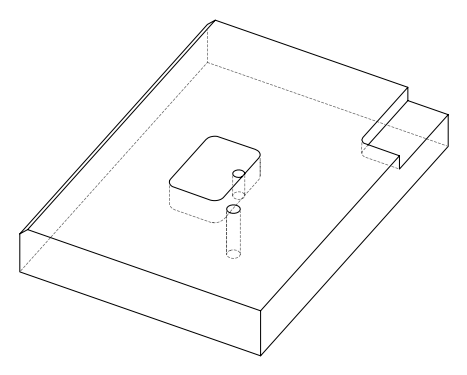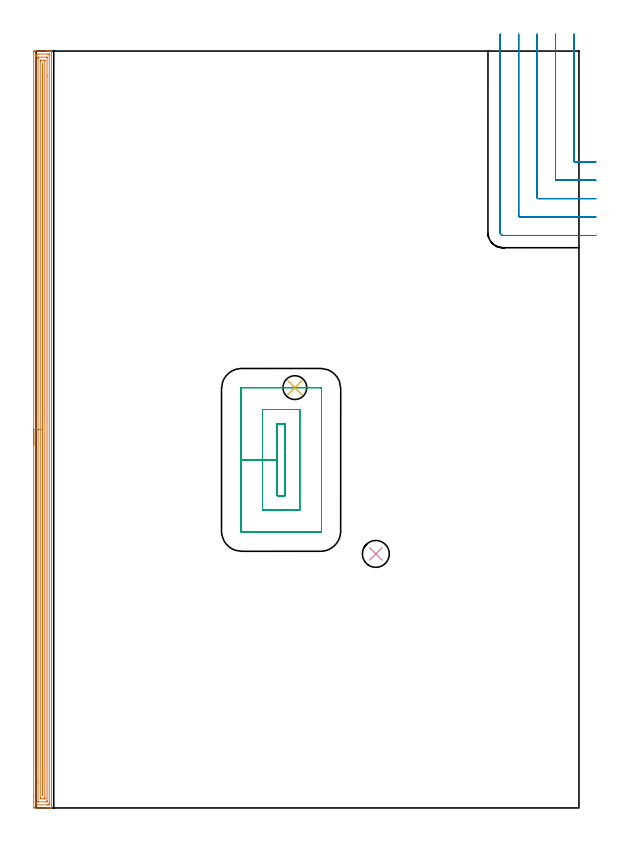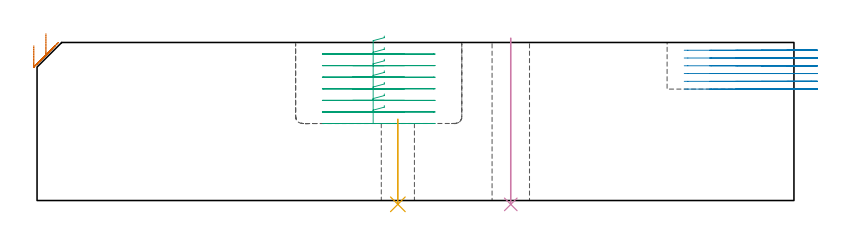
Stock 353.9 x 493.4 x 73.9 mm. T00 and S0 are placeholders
(PLAN: 5 operations, 4 tool changes, 39.3 min)
(1 AREA_MILL | FG_CHAMFER_SURFACE | UGT0205_001 | 19.9 min | 32588 mm3)
(2 MILL_CORNER_NOTCH_RECTANGULAR | CORNER_NOTCH_RECTANGULAR | NXT0201_012 | Follow Part, ap 4, ae 75% | 9.53 min | 165342 mm3)
(3 MILL_RECTANGULAR_POCKET | POCKET_RECTANGULAR_STRAIGHT | NXT0201_007 | Follow Part, ap 6.25, ae 75% | 9.35 min | 344446 mm3)
(4 INDEXABLE_INSERT_DRILL_THROUGH_HOLE_FROM_SOLID | STEP1HOLE | NXT0302_006 | 0.31 min | 17716 mm3)
(5 INDEXABLE_INSERT_DRILL_THROUGH_HOLE_FROM_SOLID_1 | STEP1HOLE_1 | NXT0302_002 | 0.17 min | 6809 mm3)
(TOOL UGT0205_001 | Chamfer Mill 20 x 3 x 45 deg. | D20 FL50 Z2)
(TOOL NXT0201_012 | ENDMILL 16mm [2P460-1600-NA 1630] | D16 FL38 Z6)
(TOOL NXT0201_007 | ENDMILL 25mm [R216.25-25050GCK54P 1620] | D25 R3 FL54 Z5)
(TOOL NXT0302_006 | Index. Insert Drill 17.5mm [880-D1750L25-05] | D17.5 PA176 FL88 Z2)
(TOOL NXT0302_002 | Index. Insert Drill 15.5mm [880-D1550L20-05] | D15.5 PA176 FL78 Z2)
(OP 1 AREA_MILL)
G17 G21 G94 G90
T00 M6
G54
G17 G0 G90 X-1.5 Y236.7 S1061 M3
G43 Z83.9 H0
Z72.4
G94 G1 Y236.738 Z71.528 F250.
Y236.852 Z70.664
Y237.041 Z69.812
Y237.303 Z68.98
Y237.637 Z68.174
Y238.04 Z67.4
Y238.508 Z66.664
Y239.04 Z65.972
Y239.629 Z65.329
Y240.272 Z64.74
Y240.964 Z64.208
Y241.7 Z63.74
Y242.474 Z63.337
Y243.28 Z63.003
Y244.112 Z62.741
Y244.964 Z62.552
Y245.828 Z62.438
Y246.7 Z62.4
Y492.355
X-1.499 Y492.784 Z62.401
X-1.495 Y493.243 Z62.403
X-1.492 Y493.391 Z62.406
X-1.042 Y493.395 Z62.856
X-0.433 Y493.4 Z63.464
X6.896 Z70.79
X7.443 Z71.34
X7.778 Z71.674
X8.325 Z72.221
X8.66 Z72.555
X9.33 Z73.229
X9.652 Z73.551
X9.994 Y493.393 Z73.884
X9.997 Y493.392 Z73.888
X10. Y493.23 Z73.9
Y0.17
X9.997 Y0.008 Z73.888
X9.994 Y0.007 Z73.884
X9.652 Y0. Z73.551
X9.33 Z73.229
X8.66 Z72.555
X7.443 Z71.34
X6.896 Z70.79
X-1.316 Y0.001 Z62.581
X-1.492 Y0.01 Z62.406
X-1.499 Y0.186 Z62.399
X-1.5 Y8.306 Z62.4
Y246.7
X-0.086 Z63.814
Y490.104
X-0.084 Y490.921 Z63.816
X-0.083 Y490.997 Z63.817
X-0.066 Y491.39 Z63.834
X0.327 Y491.398 Z64.227
X0.722 Y491.399 Z64.622
X1.207 Y491.4 Z65.107
X7.778 Y491.399 Z71.678
X8.265 Y491.397 Z72.165
X8.482 Y491.39 Z72.382
X8.579 Y491.37 Z72.479
X8.585 Y491.073 Z72.485
Y490.997
X8.586 Y3.296 Z72.486
X8.584 Y2.479 Z72.484
X8.582 Y2.403 Z72.482
X8.566 Y2.01 Z72.466
X8.173 Y2.002 Z72.073
X7.778 Y2.001 Z71.678
X7.293 Y2. Z71.193
X0.722 Y2.001 Z64.622
X0.235 Y2.003 Z64.135
X0.018 Y2.01 Z63.918
X-0.079 Y2.03 Z63.821
X-0.085 Y2.327 Z63.815
Y2.403
X-0.086 Y246.7 Z63.814
X1.328 Z65.228
X1.329 Y488.597 Z65.229
X1.33 Y489.211 Z65.23
X1.332 Y489.35 Z65.232
X1.335 Y489.382 Z65.235
X1.337 Y489.39 Z65.237
X1.356 Y489.393 Z65.256
X1.419 Y489.399 Z65.319
X6.896 Z70.796
X7.083 Y489.397 Z70.983
X7.136 Y489.394 Z71.036
X7.163 Y489.39 Z71.063
X7.165 Y489.376 Z71.065
X7.169 Y489.304 Z71.069
X7.171 Y489.211 Z71.071
X7.172 Y477.027 Z71.072
X7.171 Y4.803 Z71.071
X7.17 Y4.189 Z71.07
X7.168 Y4.05 Z71.068
X7.165 Y4.018 Z71.065
X7.163 Y4.01 Z71.063
X7.144 Y4.007 Z71.044
X7.081 Y4.001 Z70.981
X1.604 Z65.504
X1.417 Y4.003 Z65.317
X1.364 Y4.006 Z65.264
X1.337 Y4.01 Z65.237
X1.335 Y4.024 Z65.235
X1.331 Y4.096 Z65.231
X1.329 Y4.189 Z65.229
X1.328 Y16.408 Z65.228
Y246.7
X2.743 Z66.643
Y486.531
X2.746 Y487.161 Z66.646
X2.75 Y487.373 Z66.65
X2.756 Y487.391 Z66.656
X2.779 Y487.394 Z66.679
X2.832 Y487.398 Z66.732
X2.939 Y487.4 Z66.839
X3.368 Z67.268
X5.132 Z69.032
X5.156 Z69.056
X5.564 Y487.39 Z69.464
X5.75 Y487.379 Z69.65
X5.752 Y487.273 Z69.652
X5.757 Y486.792 Z69.657
Y6.869
X5.754 Y6.239 Z69.654
X5.75 Y6.027 Z69.65
X5.744 Y6.009 Z69.644
X5.721 Y6.006 Z69.621
X5.668 Y6.002 Z69.568
X5.561 Y6. Z69.461
X5.132 Z69.032
X3.368 Z67.268
X3.344 Z67.244
X2.936 Y6.01 Z66.836
X2.75 Y6.02 Z66.65
X2.748 Y6.127 Z66.648
X2.743 Y6.608 Z66.643
Y246.7
X4.157 Z68.057
Y484.839
X4.158 Y484.933 Z68.058
X4.164 Y485.122 Z68.064
X4.176 Y485.39 Z68.076
X4.25 Y485.392 Z68.15
X4.335 Y485.39 Z68.235
X4.341 Y485.028 Z68.241
X4.343 Y484.839 Z68.243
Y8.561
X4.342 Y8.467 Z68.242
X4.336 Y8.279 Z68.236
X4.324 Y8.01 Z68.224
X4.25 Y8.008 Z68.15
X4.165 Y8.01 Z68.065
X4.159 Y8.372 Z68.059
X4.157 Y8.561 Z68.057
Y246.7
Y247.572 Z68.095
Y248.436 Z68.209
Y249.288 Z68.398
Y250.12 Z68.66
Y250.926 Z68.994
Y251.7 Z69.397
Y252.436 Z69.865
Y253.128 Z70.396
Y253.771 Z70.986
Y254.36 Z71.629
Y254.892 Z72.321
Y255.36 Z73.057
Y255.763 Z73.831
Y256.097 Z74.637
Y256.359 Z75.469
Y256.548 Z76.32
Y256.662 Z77.185
Y256.7 Z78.057
G0 Z83.9
M5
M2
(OP 2 MILL_CORNER_NOTCH_RECTANGULAR)
G17 G21 G94 G90
T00 M6
G54
G17 G0 G90 X350.6 Y504.4 S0 M3
G43 Z83.9 H1
Z70.267
G94 G1 Y501.4 F250.
Y421.994 F500.
G3 X351.394 Y421.2 R0.8
G1 X361.9
X364.9 F250.
G0 Z83.9
X338.6 Y504.4
Z70.267
G1 Y501.4
Y409.995 F500.
G3 X339.395 Y409.2 R0.8
G1 X361.9
X364.9 F250.
G0 Z83.9
X326.6 Y504.4
Z70.267
G1 Y501.4
Y397.995 F500.
G3 X327.395 Y397.2 R0.8
G1 X361.9
X364.9 F250.
G0 Z83.9
X314.6 Y504.4
Z70.267
G1 Y501.4
Y385.995 F500.
G3 X315.395 Y385.2 R0.8
G1 X361.9
X364.9 F250.
G0 Z83.9
X302.6 Y504.4
Z70.267
G1 Y501.4
Y374.9 F500.
G3 X304.3 Y373.2 R1.7
G1 X361.9
X364.9 F250.
G0 Z83.9
X350.6 Y504.4
Z66.633
G1 Y501.4
Y421.994 F500.
G3 X351.394 Y421.2 R0.8
G1 X361.9
X364.9 F250.
G0 Z83.9
X338.6 Y504.4
Z66.633
G1 Y501.4
Y409.995 F500.
G3 X339.395 Y409.2 R0.8
G1 X361.9
X364.9 F250.
G0 Z83.9
X326.6 Y504.4
Z66.633
G1 Y501.4
Y397.995 F500.
G3 X327.395 Y397.2 R0.8
G1 X361.9
X364.9 F250.
G0 Z83.9
X314.6 Y504.4
Z66.633
G1 Y501.4
Y385.995 F500.
G3 X315.395 Y385.2 R0.8
G1 X361.9
X364.9 F250.
G0 Z83.9
X302.6 Y504.4
Z66.633
G1 Y501.4
Y374.9 F500.
G3 X304.3 Y373.2 R1.7
G1 X361.9
X364.9 F250.
G0 Z83.9
X350.6 Y504.4
Z63.
G1 Y501.4
Y421.994 F500.
G3 X351.394 Y421.2 R0.8
G1 X361.9
X364.9 F250.
G0 Z83.9
X338.6 Y504.4
Z63.
G1 Y501.4
Y409.995 F500.
G3 X339.395 Y409.2 R0.8
G1 X361.9
X364.9 F250.
G0 Z83.9
X326.6 Y504.4
Z63.
G1 Y501.4
Y397.995 F500.
G3 X327.395 Y397.2 R0.8
G1 X361.9
X364.9 F250.
G0 Z83.9
X314.6 Y504.4
Z63.
G1 Y501.4
Y385.995 F500.
G3 X315.395 Y385.2 R0.8
G1 X361.9
X364.9 F250.
G0 Z83.9
X302.6 Y504.4
Z63.
G1 Y501.4
Y374.9 F500.
G3 X304.3 Y373.2 R1.7
G1 X361.9
X364.9 F250.
G0 Z83.9
X350.6 Y504.4
Z59.367
G1 Y501.4
Y421.994 F500.
G3 X351.394 Y421.2 R0.8
G1 X361.9
X364.9 F250.
G0 Z83.9
X338.6 Y504.4
Z59.367
G1 Y501.4
Y409.995 F500.
G3 X339.395 Y409.2 R0.8
G1 X361.9
X364.9 F250.
G0 Z83.9
X326.6 Y504.4
Z59.367
G1 Y501.4
Y397.995 F500.
G3 X327.395 Y397.2 R0.8
G1 X361.9
X364.9 F250.
G0 Z83.9
X314.6 Y504.4
Z59.367
G1 Y501.4
Y385.995 F500.
G3 X315.395 Y385.2 R0.8
G1 X361.9
X364.9 F250.
G0 Z83.9
X302.6 Y504.4
Z59.367
G1 Y501.4
Y374.9 F500.
G3 X304.3 Y373.2 R1.7
G1 X361.9
X364.9 F250.
G0 Z83.9
X350.6 Y504.4
Z55.733
G1 Y501.4
Y421.994 F500.
G3 X351.394 Y421.2 R0.8
G1 X361.9
X364.9 F250.
G0 Z83.9
X338.6 Y504.4
Z55.733
G1 Y501.4
Y409.995 F500.
G3 X339.395 Y409.2 R0.8
G1 X361.9
X364.9 F250.
G0 Z83.9
X326.6 Y504.4
Z55.733
G1 Y501.4
Y397.995 F500.
G3 X327.395 Y397.2 R0.8
G1 X361.9
X364.9 F250.
G0 Z83.9
X314.6 Y504.4
Z55.733
G1 Y501.4
Y385.995 F500.
G3 X315.395 Y385.2 R0.8
G1 X361.9
X364.9 F250.
G0 Z83.9
X302.6 Y504.4
Z55.733
G1 Y501.4
Y374.9 F500.
G3 X304.3 Y373.2 R1.7
G1 X361.9
X364.9 F250.
G0 Z83.9
X350.6 Y504.4
Z52.1
G1 Y501.4
Y421.994 F500.
G3 X351.394 Y421.2 R0.8
G1 X361.9
X364.9 F250.
G0 Z83.9
X338.6 Y504.4
Z52.1
G1 Y501.4
Y409.995 F500.
G3 X339.395 Y409.2 R0.8
G1 X361.9
X364.9 F250.
G0 Z83.9
X326.6 Y504.4
Z52.1
G1 Y501.4
Y397.995 F500.
G3 X327.395 Y397.2 R0.8
G1 X361.9
X364.9 F250.
G0 Z83.9
X314.6 Y504.4
Z52.1
G1 Y501.4
Y385.995 F500.
G3 X315.395 Y385.2 R0.8
G1 X361.9
X364.9 F250.
G0 Z83.9
X302.6 Y504.4
Z52.1
G1 Y501.4
Y374.9 F500.
G3 X304.3 Y373.2 R1.7
G1 X361.9
X364.9 F250.
G0 Z83.9
M5
M2
(OP 3 MILL_RECTANGULAR_POCKET)
G17 G21 G94 G90
T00 M6
G54
G17 G0 G90 X162.35 Y247.398 S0 M3
G43 Z83.9 H1
Z76.9
G94 G1 Y250.25 Z76.136 F250.
X157.15 Z74.742
Y226.9 Z68.486
Y203.55 F500.
X162.35
Y250.25
X157.15
Y226.9
X147.65
Y194.05
X171.85
Y259.75
X147.65
Y226.9
X133.4
Y180.5
G3 X134.1 Y179.8 R0.7
G1 X185.4
G3 X186.1 Y180.5 R0.7
G1 Y273.3
G3 X185.4 Y274. R0.7
G1 X134.1
G3 X133.4 Y273.3 R0.7
G1 Y226.9
Y225.9
G0 X162.35 Y247.398 Z71.486
G1 Y250.25 Z70.721 F250.
X157.15 Z69.328
Y226.9 Z63.071
Y203.55 F500.
X162.35
Y250.25
X157.15
Y226.9
X147.65
Y194.05
X171.85
Y259.75
X147.65
Y226.9
X133.4
Y180.5
G3 X134.1 Y179.8 R0.7
G1 X185.4
G3 X186.1 Y180.5 R0.7
G1 Y273.3
G3 X185.4 Y274. R0.7
G1 X134.1
G3 X133.4 Y273.3 R0.7
G1 Y226.9
Y225.9
G0 X162.35 Y247.398 Z66.071
G1 Y250.25 Z65.307 F250.
X157.15 Z63.914
Y226.9 Z57.657
Y203.55 F500.
X162.35
Y250.25
X157.15
Y226.9
X147.65
Y194.05
X171.85
Y259.75
X147.65
Y226.9
X133.4
Y180.5
G3 X134.1 Y179.8 R0.7
G1 X185.4
G3 X186.1 Y180.5 R0.7
G1 Y273.3
G3 X185.4 Y274. R0.7
G1 X134.1
G3 X133.4 Y273.3 R0.7
G1 Y226.9
Y225.9
G0 X162.35 Y247.398 Z60.657
G1 Y250.25 Z59.893 F250.
X157.15 Z58.499
Y226.9 Z52.243
Y203.55 F500.
X162.35
Y250.25
X157.15
Y226.9
X147.65
Y194.05
X171.85
Y259.75
X147.65
Y226.9
X133.4
Y180.5
G3 X134.1 Y179.8 R0.7
G1 X185.4
G3 X186.1 Y180.5 R0.7
G1 Y273.3
G3 X185.4 Y274. R0.7
G1 X134.1
G3 X133.4 Y273.3 R0.7
G1 Y226.9
Y225.9
G0 X162.35 Y247.398 Z55.243
G1 Y250.25 Z54.478 F250.
X157.15 Z53.085
Y226.9 Z46.829
Y203.55 F500.
X162.35
Y250.25
X157.15
Y226.9
X147.65
Y194.05
X171.85
Y259.75
X147.65
Y226.9
X133.4
Y180.5
G3 X134.1 Y179.8 R0.7
G1 X185.4
G3 X186.1 Y180.5 R0.7
G1 Y273.3
G3 X185.4 Y274. R0.7
G1 X134.1
G3 X133.4 Y273.3 R0.7
G1 Y226.9
Y225.9
G0 X162.35 Y247.398 Z49.829
G1 Y250.25 Z49.064 F250.
X157.15 Z47.671
Y226.9 Z41.414
Y203.55 F500.
X162.35
Y250.25
X157.15
Y226.9
X147.65
Y194.05
X171.85
Y259.75
X147.65
Y226.9
X133.4
Y180.5
G3 X134.1 Y179.8 R0.7
G1 X185.4
G3 X186.1 Y180.5 R0.7
G1 Y273.3
G3 X185.4 Y274. R0.7
G1 X134.1
G3 X133.4 Y273.3 R0.7
G1 Y226.9
Y225.9
G0 X162.35 Y247.398 Z44.414
G1 Y250.25 Z43.65 F250.
X157.15 Z42.257
Y226.9 Z36.
Y203.55 F500.
X162.35
Y250.25
X157.15
Y226.9
X147.65
Y194.05
X171.85
Y259.75
X147.65
Y226.9
X133.4
Y180.5
G3 X134.1 Y179.8 R0.7
G1 X185.4
G3 X186.1 Y180.5 R0.7
G1 Y273.3
G3 X185.4 Y274. R0.7
G1 X134.1
G3 X133.4 Y273.3 R0.7
G1 Y226.9
Y225.9
G0 Z83.9
M5
M2
(OP 4 INDEXABLE_INSERT_DRILL_THROUGH_HOLE_FROM_SOLID)
G17 G21 G94 G90
T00 M6
G54
G17 G0 G90 X221.5 Y165.6 S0 M3
G43 Z83.9 H1
G94 G81 G98 Z-1.806 F250. R75.9
G80
M5
M2
(OP 5 INDEXABLE_INSERT_DRILL_THROUGH_HOLE_FROM_SOLID_1)
G17 G21 G94 G90
T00 M6
G54
G17 G0 G90 X168.7 Y274. S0 M3
G43 Z83.9 H1
G94 G81 G98 Z-1.771 F250. R38.
G80
M5
M2
